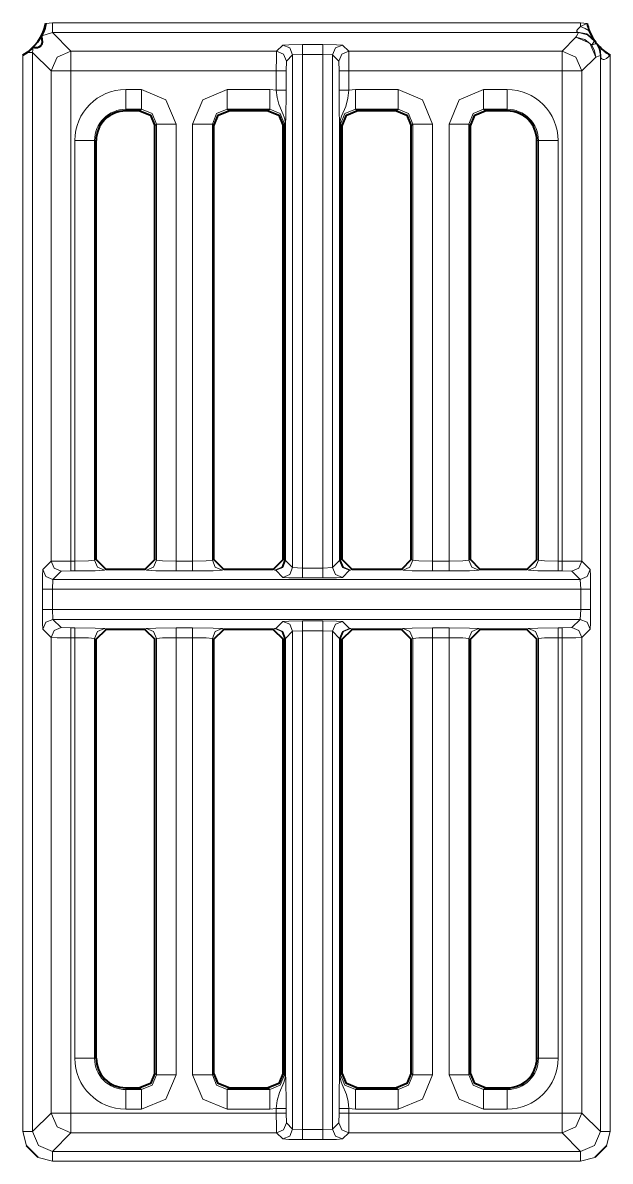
# Model space of a CAD drawing. Header units: millimetres. Extents: x 0 to 2941, y -405 to 1422.
# Drawn here: x 911.6 to 941.4, y 567.5 to 625.2 of the extents above; entities that cross this region are included whole.
import ezdxf

# ---------------------------------------------------------------- set-up
doc = ezdxf.new("R2010")
doc.units = ezdxf.units.MM
doc.layers.add('FINE', color=9, linetype='Continuous')
doc.layers.add('OUTLINE', color=7, linetype='Continuous')

msp = doc.modelspace()

# ---------------------------------------------------------------- linework, layer by layer
at = {"layer": 'FINE', "lineweight": 9}
for p, q in [((940.177, 625.142), (939.854, 625.178)), ((913.079, 624.678), (939.738, 624.678)), ((924.757, 624.049), (924.442, 623.734)), ((926.782, 624.075), (925.757, 624.075)), ((928.097, 623.734), (927.782, 624.049)), ((939.617, 624.44), (938.91, 623.734)), ((911.58, 623.533), (911.58, 568.953)), ((912.08, 623.678), (912.113, 623.933)), ((912.08, 623.678), (913.023, 622.734)), ((912.08, 568.953), (912.08, 623.678)), ((924.942, 623.234), (925.257, 623.549)), ((925.257, 623.549), (925.757, 623.575)), ((925.257, 597.558), (925.257, 623.549)), ((925.757, 623.575), (925.757, 597.532)), ((925.757, 623.575), (926.782, 623.575)), ((926.782, 623.575), (927.282, 623.549)), ((926.782, 597.532), (926.782, 623.575)), ((927.282, 623.549), (927.598, 623.234)), ((927.282, 623.549), (927.282, 597.558)), ((938.91, 623.734), (928.097, 623.734)), ((939.91, 622.734), (940.616, 623.441)), ((940.854, 623.521), (940.854, 568.953)), ((941.354, 568.953), (941.354, 623.533)), ((924.929, 622.734), (924.942, 623.234)), ((927.598, 623.234), (927.61, 622.734)), ((913.023, 622.734), (913.023, 597.873)), ((914.023, 622.734), (924.429, 622.734)), ((914.023, 597.886), (914.023, 622.734)), ((924.429, 622.734), (924.429, 621.758)), ((924.929, 621.758), (924.929, 622.734)), ((927.61, 622.734), (927.61, 621.758)), ((928.11, 622.734), (938.91, 622.734)), ((928.11, 621.758), (928.11, 622.734)), ((938.91, 622.734), (938.91, 597.886)), ((939.91, 597.873), (939.91, 622.734)), ((924.429, 621.758), (924.102, 621.788)), ((916.799, 620.708), (916.799, 620.79)), ((916.799, 620.79), (917.602, 620.79)), ((917.602, 620.79), (917.521, 620.708)), ((928.519, 620.708), (928.437, 620.79)), ((935.019, 620.708), (934.937, 620.79)), ((934.937, 620.79), (936.135, 620.79)), ((936.135, 620.79), (936.135, 620.708)), ((918.27, 619.959), (918.351, 620.041)), ((918.351, 620.041), (918.351, 597.923)), ((919.349, 597.886), (919.349, 620.041)), ((920.19, 620.041), (920.19, 597.886)), ((921.188, 620.041), (921.27, 619.959)), ((921.188, 597.923), (921.188, 620.041)), ((924.77, 619.959), (924.851, 620.041)), ((924.851, 620.041), (924.851, 597.923)), ((924.883, 620.041), (924.883, 597.915)), ((924.9, 597.915), (924.9, 620.041)), ((927.64, 620.041), (927.64, 597.915)), ((927.688, 620.041), (927.77, 619.959)), ((927.688, 597.923), (927.688, 620.041)), ((931.27, 619.959), (931.351, 620.041)), ((931.351, 620.041), (931.351, 597.923)), ((932.35, 597.886), (932.35, 620.041)), ((933.19, 620.041), (933.19, 597.886)), ((934.188, 620.041), (934.27, 619.959)), ((934.188, 597.923), (934.188, 620.041)), ((914.219, 619.209), (914.219, 597.886)), ((915.217, 619.209), (915.299, 619.209)), ((915.217, 597.923), (915.217, 619.209)), ((937.635, 619.209), (937.716, 619.209)), ((937.716, 619.209), (937.716, 597.923)), ((938.715, 597.886), (938.715, 619.209)), ((913.023, 597.873), (912.603, 597.453)), ((914.219, 597.886), (914.023, 597.886)), ((915.299, 597.964), (915.217, 597.923)), ((915.717, 597.423), (915.799, 597.464)), ((917.77, 597.464), (917.852, 597.423)), ((918.351, 597.923), (918.27, 597.964)), ((920.19, 597.886), (919.349, 597.886)), ((921.27, 597.964), (921.188, 597.923)), ((921.688, 597.423), (921.77, 597.464)), ((924.27, 597.464), (924.352, 597.423)), ((924.851, 597.923), (924.77, 597.964)), ((924.883, 597.915), (924.851, 597.923)), ((925.257, 597.558), (924.9, 597.915)), ((925.757, 597.532), (925.257, 597.558)), ((926.782, 597.532), (925.757, 597.532)), ((927.282, 597.558), (926.782, 597.532)), ((927.64, 597.915), (927.282, 597.558)), ((927.688, 597.923), (927.656, 597.915)), ((927.77, 597.964), (927.688, 597.923)), ((928.188, 597.423), (928.27, 597.464)), ((931.351, 597.923), (931.27, 597.964)), ((933.19, 597.886), (932.35, 597.886)), ((934.27, 597.964), (934.188, 597.923)), ((934.688, 597.423), (934.77, 597.464)), ((937.135, 597.464), (937.217, 597.423)), ((937.716, 597.923), (937.635, 597.964)), ((938.91, 597.886), (938.715, 597.886)), ((940.33, 597.453), (939.91, 597.873)), ((913.078, 596.453), (913.103, 596.953)), ((913.103, 596.953), (913.523, 597.373)), ((913.103, 596.953), (939.83, 596.953)), ((913.523, 597.373), (914.023, 597.386)), ((914.023, 597.386), (914.219, 597.386)), ((919.349, 597.386), (920.19, 597.386)), ((924.352, 597.423), (924.4, 597.415)), ((924.4, 597.415), (924.757, 597.058)), ((925.757, 597.032), (926.782, 597.032)), ((927.782, 597.058), (928.139, 597.415)), ((928.139, 597.415), (928.188, 597.423)), ((932.35, 597.386), (933.19, 597.386)), ((938.715, 597.386), (938.91, 597.386)), ((938.91, 597.386), (939.41, 597.373)), ((939.41, 597.373), (939.83, 596.953)), ((939.83, 596.953), (939.856, 596.453)), ((913.078, 595.428), (913.078, 596.453)), ((939.856, 596.453), (913.078, 596.453)), ((939.856, 596.453), (939.856, 595.428)), ((940.355, 595.428), (940.355, 596.453)), ((913.078, 595.428), (939.856, 595.428)), ((913.103, 594.928), (913.078, 595.428)), ((939.856, 595.428), (939.83, 594.928)), ((913.523, 594.508), (913.103, 594.928)), ((939.83, 594.928), (913.103, 594.928)), ((924.757, 594.823), (924.4, 594.466)), ((926.782, 594.848), (925.757, 594.848)), ((928.139, 594.466), (927.782, 594.823)), ((939.83, 594.928), (939.41, 594.508)), ((912.603, 594.428), (913.023, 594.008)), ((913.023, 594.008), (913.023, 569.897)), ((914.023, 594.495), (913.523, 594.508)), ((914.219, 594.495), (914.023, 594.495)), ((914.023, 569.897), (914.023, 593.995)), ((914.023, 593.995), (914.219, 593.995)), ((914.219, 593.995), (914.219, 572.672)), ((915.799, 594.417), (915.717, 594.458)), ((917.852, 594.458), (917.77, 594.417)), ((920.19, 594.495), (919.349, 594.495)), ((919.349, 571.84), (919.349, 593.995)), ((919.349, 593.995), (920.19, 593.995)), ((920.19, 593.995), (920.19, 571.84)), ((921.77, 594.417), (921.688, 594.458)), ((924.352, 594.458), (924.27, 594.417)), ((924.4, 594.466), (924.352, 594.458)), ((924.9, 593.966), (925.257, 594.323)), ((925.257, 594.323), (925.757, 594.349)), ((925.257, 569.082), (925.257, 594.323)), ((925.757, 594.349), (926.782, 594.349)), ((926.782, 569.056), (926.782, 594.349)), ((926.782, 594.349), (927.282, 594.323)), ((927.282, 594.323), (927.282, 569.082)), ((927.282, 594.323), (927.64, 593.966)), ((928.188, 594.458), (928.139, 594.466)), ((928.27, 594.417), (928.188, 594.458)), ((930.852, 594.458), (930.77, 594.417)), ((933.19, 594.495), (932.35, 594.495)), ((932.35, 571.84), (932.35, 593.995)), ((934.77, 594.417), (934.688, 594.458)), ((937.217, 594.458), (937.135, 594.417)), ((938.91, 594.495), (938.715, 594.495)), ((938.715, 593.995), (938.91, 593.995)), ((938.715, 572.672), (938.715, 593.995)), ((939.41, 594.508), (938.91, 594.495)), ((938.91, 593.995), (938.91, 569.897)), ((939.91, 594.008), (940.33, 594.428)), ((915.217, 572.672), (915.217, 593.958)), ((915.217, 593.958), (915.299, 593.917)), ((918.27, 593.917), (918.351, 593.958)), ((924.77, 593.917), (924.851, 593.958)), ((924.851, 593.958), (924.883, 593.966)), ((924.851, 593.958), (924.851, 571.84)), ((924.883, 593.966), (924.883, 571.84)), ((924.9, 571.84), (924.9, 593.966)), ((927.64, 593.966), (927.64, 571.84)), ((927.656, 571.84), (927.656, 593.966)), ((927.656, 593.966), (927.688, 593.958)), ((927.688, 593.958), (927.77, 593.917)), ((927.688, 571.84), (927.688, 593.958)), ((931.27, 593.917), (931.351, 593.958)), ((931.351, 593.958), (931.351, 571.84)), ((934.188, 571.84), (934.188, 593.958)), ((934.188, 593.958), (934.27, 593.917)), ((937.635, 593.917), (937.716, 593.958)), ((915.299, 572.672), (915.217, 572.672)), ((921.27, 571.922), (921.188, 571.84)), ((924.851, 571.84), (924.77, 571.922)), ((927.77, 571.922), (927.688, 571.84)), ((931.351, 571.84), (931.27, 571.922)), ((934.27, 571.922), (934.188, 571.84)), ((916.799, 571.091), (916.799, 571.172)), ((917.602, 571.091), (916.799, 571.091)), ((917.521, 571.172), (917.602, 571.091)), ((928.437, 571.091), (928.519, 571.172)), ((930.602, 571.091), (928.437, 571.091)), ((930.521, 571.172), (930.602, 571.091)), ((934.937, 571.091), (935.019, 571.172)), ((936.135, 571.091), (934.937, 571.091)), ((936.135, 571.172), (936.135, 571.091)), ((913.023, 569.897), (912.08, 568.953)), ((924.429, 569.897), (914.023, 569.897)), ((924.429, 570.123), (924.429, 569.897)), ((924.929, 569.897), (924.929, 570.123)), ((924.942, 569.397), (924.929, 569.897)), ((928.11, 570.123), (928.437, 570.093)), ((928.11, 569.897), (928.11, 570.123)), ((938.91, 569.897), (928.11, 569.897)), ((928.437, 570.093), (930.602, 570.093)), ((925.257, 569.082), (924.942, 569.397)), ((927.598, 569.397), (927.282, 569.082)), ((911.58, 568.953), (911.768, 568.226)), ((926.782, 569.056), (925.757, 569.056)), ((927.282, 569.082), (926.782, 569.056)), ((927.782, 568.582), (928.097, 568.897)), ((928.097, 568.897), (938.91, 568.897)), ((941.165, 568.226), (941.354, 568.953)), ((925.757, 568.556), (926.782, 568.556)), ((912.352, 567.641), (913.079, 567.454)), ((913.079, 567.454), (939.854, 567.454)), ((939.854, 567.454), (940.581, 567.641))]:
    msp.add_line(p, q, dxfattribs=at)
for points in [[(912.54, 624.52), (913.079, 624.678), (913.079, 624.829), (913.079, 625.178)], [(939.854, 625.178), (913.079, 625.178), (912.756, 625.142)], [(939.854, 624.982), (939.854, 625.078), (939.854, 625.178)], [(924.442, 623.734), (914.023, 623.734), (913.079, 624.678)], [(939.738, 624.678), (939.644, 624.494), (939.617, 624.44)], [(939.854, 624.982), (939.744, 624.892), (939.695, 624.838), (939.663, 624.784), (939.66, 624.775), (939.661, 624.74), (939.682, 624.713), (939.689, 624.709)], [(939.689, 624.709), (939.702, 624.702), (939.732, 624.683), (939.738, 624.678)], [(939.689, 624.709), (940.168, 624.624), (940.525, 624.321)], [(939.738, 624.678), (940.2, 624.564), (940.557, 624.251)], [(940.177, 625.142), (940.17, 625.139), (939.854, 624.982)], [(939.854, 624.982), (940.081, 624.883), (940.293, 624.767)], [(925.757, 624.075), (925.059, 624.067), (924.757, 624.049)], [(925.257, 623.549), (925.11, 623.903), (924.757, 624.049)], [(925.757, 623.575), (925.757, 623.924), (925.757, 624.075)], [(926.782, 624.075), (926.782, 623.924), (926.782, 623.575)], [(927.782, 624.049), (927.48, 624.067), (926.782, 624.075)], [(927.782, 624.049), (927.429, 623.903), (927.282, 623.549)], [(940.417, 624.041), (940.064, 624.335), (939.617, 624.44)], [(939.617, 624.44), (940.324, 624.148), (940.616, 623.441)], [(940.417, 624.041), (940.529, 624.21), (940.557, 624.251)], [(940.711, 624.073), (940.685, 624.099), (940.64, 624.139), (940.591, 624.117), (940.417, 624.041)], [(940.417, 624.041), (940.565, 623.757), (940.616, 623.441)], [(940.557, 624.251), (940.534, 624.304), (940.525, 624.321)], [(940.64, 624.139), (940.799, 623.848), (940.854, 623.521)], [(940.711, 624.073), (940.864, 623.774), (940.885, 623.426)], [(912.08, 623.678), (912.001, 623.678), (911.802, 623.678)], [(914.023, 623.734), (913.316, 623.441), (913.023, 622.734)], [(914.023, 622.734), (914.023, 623.432), (914.023, 623.734)], [(924.442, 623.734), (924.433, 623.432), (924.429, 622.734)], [(924.942, 623.234), (924.795, 623.587), (924.442, 623.734)], [(928.097, 623.734), (927.744, 623.587), (927.598, 623.234)], [(928.11, 622.734), (928.106, 623.432), (928.097, 623.734)], [(939.91, 622.734), (939.617, 623.441), (938.91, 623.734)], [(938.91, 622.734), (938.91, 623.432), (938.91, 623.734)], [(940.616, 623.441), (940.813, 623.508), (940.854, 623.521)], [(940.854, 623.521), (940.858, 623.513), (940.868, 623.481), (940.885, 623.426)], [(940.885, 623.426), (940.911, 623.367), (940.947, 623.327), (940.997, 623.308), (941.04, 623.31), (941.126, 623.343), (941.159, 623.362), (941.299, 623.477), (941.345, 623.524), (941.354, 623.533)], [(914.023, 622.734), (913.325, 622.734), (913.023, 622.734)], [(924.929, 622.734), (924.778, 622.734), (924.429, 622.734)], [(928.11, 622.734), (927.761, 622.734), (927.61, 622.734)], [(939.91, 622.734), (939.608, 622.734), (938.91, 622.734)], [(916.799, 620.79), (916.799, 621.1), (916.799, 621.788)], [(917.602, 620.79), (917.602, 621.1), (917.602, 621.788)], [(919.349, 620.041), (918.838, 621.277), (917.602, 621.788)], [(924.102, 621.788), (921.937, 621.788), (920.701, 621.277), (920.19, 620.041)], [(921.937, 620.79), (921.937, 621.1), (921.937, 621.788)], [(924.102, 620.79), (924.102, 621.1), (924.102, 621.788)], [(924.929, 621.758), (924.778, 621.758), (924.429, 621.758)], [(924.429, 621.758), (924.472, 621.394), (924.55, 621.051), (924.775, 620.533), (924.826, 620.396), (924.855, 620.289), (924.878, 620.144), (924.883, 620.073), (924.883, 620.041)], [(924.9, 620.041), (924.9, 620.053), (924.9, 620.08), (924.901, 620.14), (924.903, 620.189), (924.905, 620.263), (924.92, 620.757), (924.926, 621.228), (924.929, 621.758)], [(928.11, 621.758), (927.761, 621.758), (927.61, 621.758)], [(927.61, 621.758), (927.613, 621.166), (927.623, 620.618), (927.636, 620.21), (927.639, 620.102), (927.639, 620.068), (927.64, 620.041)], [(927.656, 620.041), (927.678, 620.041), (927.688, 620.041), (927.906, 620.572), (928.437, 620.79), (928.437, 621.1), (928.437, 621.788)], [(927.656, 597.915), (927.656, 620.041), (927.658, 620.111), (927.667, 620.198), (927.727, 620.437), (927.949, 620.937), (928.06, 621.351), (928.11, 621.758)], [(930.602, 621.788), (928.437, 621.788), (928.11, 621.758)], [(930.602, 620.79), (930.602, 621.1), (930.602, 621.788)], [(932.35, 620.041), (931.838, 621.277), (930.602, 621.788)], [(936.135, 621.788), (934.937, 621.788), (933.701, 621.277), (933.19, 620.041)], [(934.937, 621.788), (934.937, 621.1), (934.937, 620.79)], [(936.135, 620.79), (936.135, 621.1), (936.135, 621.788)], [(917.602, 620.79), (918.133, 620.572), (918.351, 620.041)], [(921.188, 620.041), (921.406, 620.572), (921.937, 620.79)], [(922.019, 620.708), (921.937, 620.79), (924.102, 620.79), (924.021, 620.708)], [(924.102, 620.79), (924.633, 620.572), (924.851, 620.041)], [(928.437, 620.79), (930.602, 620.79), (930.521, 620.708)], [(930.602, 620.79), (931.133, 620.572), (931.351, 620.041)], [(934.188, 620.041), (934.406, 620.572), (934.937, 620.79)], [(918.351, 620.041), (918.661, 620.041), (919.349, 620.041)], [(920.19, 620.041), (920.878, 620.041), (921.188, 620.041)], [(924.851, 620.041), (924.862, 620.041), (924.883, 620.041)], [(924.9, 620.041), (924.895, 620.041), (924.883, 620.041)], [(927.656, 620.041), (927.645, 620.041), (927.64, 620.041)], [(931.351, 620.041), (931.661, 620.041), (932.35, 620.041)], [(933.19, 620.041), (933.878, 620.041), (934.188, 620.041)], [(914.219, 619.209), (914.907, 619.209), (915.217, 619.209)], [(937.716, 619.209), (938.026, 619.209), (938.715, 619.209)], [(912.603, 597.453), (912.585, 597.151), (912.578, 596.453)], [(912.603, 597.453), (912.75, 597.1), (913.103, 596.953)], [(914.023, 597.886), (913.325, 597.882), (913.023, 597.873)], [(913.023, 597.873), (913.17, 597.52), (913.523, 597.373)], [(914.023, 597.886), (914.023, 597.537), (914.023, 597.386)], [(915.217, 597.923), (914.907, 597.897), (914.219, 597.886)], [(914.219, 597.886), (914.219, 597.537), (914.219, 597.386)], [(915.217, 597.923), (915.364, 597.57), (915.717, 597.423)], [(917.852, 597.423), (918.205, 597.57), (918.351, 597.923)], [(919.349, 597.886), (918.661, 597.897), (918.351, 597.923)], [(919.349, 597.386), (919.349, 597.537), (919.349, 597.886)], [(921.188, 597.923), (920.878, 597.897), (920.19, 597.886)], [(920.19, 597.386), (920.19, 597.537), (920.19, 597.886)], [(921.688, 597.423), (921.335, 597.57), (921.188, 597.923)], [(924.352, 597.423), (924.704, 597.57), (924.851, 597.923)], [(924.4, 597.415), (924.74, 597.563), (924.883, 597.915)], [(924.4, 597.415), (924.753, 597.562), (924.9, 597.915)], [(924.757, 597.058), (925.11, 597.204), (925.257, 597.558)], [(924.9, 597.915), (924.895, 597.915), (924.883, 597.915)], [(925.757, 597.032), (925.757, 597.183), (925.757, 597.532)], [(926.782, 597.532), (926.782, 597.183), (926.782, 597.032)], [(927.282, 597.558), (927.429, 597.204), (927.782, 597.058)], [(927.64, 597.915), (927.786, 597.562), (928.139, 597.415)], [(927.656, 597.915), (927.645, 597.915), (927.64, 597.915)], [(927.656, 597.915), (927.799, 597.563), (928.139, 597.415)], [(927.688, 597.923), (927.835, 597.57), (928.188, 597.423)], [(930.77, 597.464), (930.852, 597.423), (931.317, 597.397), (932.35, 597.386)], [(930.852, 597.423), (931.205, 597.57), (931.351, 597.923)], [(932.35, 597.886), (931.661, 597.897), (931.351, 597.923)], [(932.35, 597.386), (932.35, 597.537), (932.35, 597.886)], [(934.188, 597.923), (933.878, 597.897), (933.19, 597.886)], [(933.19, 597.386), (933.19, 597.537), (933.19, 597.886)], [(934.688, 597.423), (934.335, 597.57), (934.188, 597.923)], [(937.217, 597.423), (937.569, 597.57), (937.716, 597.923)], [(938.715, 597.886), (938.026, 597.897), (937.716, 597.923)], [(938.715, 597.386), (938.715, 597.537), (938.715, 597.886)], [(938.91, 597.886), (938.91, 597.537), (938.91, 597.386)], [(939.91, 597.873), (939.608, 597.882), (938.91, 597.886)], [(939.91, 597.873), (939.763, 597.52), (939.41, 597.373)], [(940.33, 597.453), (940.183, 597.1), (939.83, 596.953)], [(940.355, 596.453), (940.348, 597.151), (940.33, 597.453)], [(914.219, 597.386), (915.251, 597.397), (915.717, 597.423)], [(917.852, 597.423), (918.317, 597.397), (919.349, 597.386)], [(920.19, 597.386), (921.222, 597.397), (921.688, 597.423)], [(924.757, 597.058), (925.059, 597.04), (925.757, 597.032)], [(926.782, 597.032), (927.48, 597.04), (927.782, 597.058)], [(933.19, 597.386), (934.222, 597.397), (934.688, 597.423)], [(937.217, 597.423), (937.682, 597.397), (938.715, 597.386)], [(912.578, 596.453), (912.729, 596.453), (913.078, 596.453)], [(912.578, 596.453), (912.578, 595.428), (912.585, 594.73), (912.603, 594.428)], [(940.355, 596.453), (940.204, 596.453), (939.856, 596.453)], [(912.578, 595.428), (912.729, 595.428), (913.078, 595.428)], [(940.355, 595.428), (940.204, 595.428), (939.856, 595.428)], [(940.33, 594.428), (940.348, 594.73), (940.355, 595.428)], [(912.603, 594.428), (912.75, 594.781), (913.103, 594.928)], [(925.757, 594.848), (925.059, 594.841), (924.757, 594.823)], [(925.257, 594.323), (925.11, 594.677), (924.757, 594.823)], [(925.757, 594.349), (925.757, 594.698), (925.757, 594.848)], [(926.782, 594.349), (926.782, 594.698), (926.782, 594.848)], [(927.782, 594.823), (927.48, 594.841), (926.782, 594.848)], [(927.282, 594.323), (927.429, 594.677), (927.782, 594.823)], [(940.33, 594.428), (940.183, 594.781), (939.83, 594.928)], [(913.023, 594.008), (913.17, 594.361), (913.523, 594.508)], [(913.023, 594.008), (913.325, 593.999), (914.023, 593.995)], [(914.023, 593.995), (914.023, 594.344), (914.023, 594.495)], [(914.219, 593.995), (914.219, 594.344), (914.219, 594.495)], [(915.717, 594.458), (915.251, 594.484), (914.219, 594.495)], [(914.219, 593.995), (914.907, 593.984), (915.217, 593.958)], [(915.217, 593.958), (915.364, 594.311), (915.717, 594.458)], [(919.349, 594.495), (918.317, 594.484), (917.852, 594.458)], [(918.351, 593.958), (918.205, 594.311), (917.852, 594.458)], [(918.351, 593.958), (918.661, 593.984), (919.349, 593.995)], [(919.349, 594.495), (919.349, 594.344), (919.349, 593.995)], [(920.19, 594.495), (920.19, 594.344), (920.19, 593.995)], [(921.688, 594.458), (921.222, 594.484), (920.19, 594.495)], [(920.19, 593.995), (920.878, 593.984), (921.188, 593.958)], [(921.688, 594.458), (921.335, 594.311), (921.188, 593.958)], [(924.851, 593.958), (924.704, 594.311), (924.352, 594.458)], [(924.883, 593.966), (924.74, 594.318), (924.4, 594.466)], [(924.9, 593.966), (924.753, 594.319), (924.4, 594.466)], [(925.757, 594.349), (925.757, 569.056), (925.257, 569.082)], [(927.64, 593.966), (927.786, 594.319), (928.139, 594.466)], [(927.656, 593.966), (927.799, 594.318), (928.139, 594.466)], [(927.688, 593.958), (927.835, 594.311), (928.188, 594.458)], [(932.35, 594.495), (931.317, 594.484), (930.852, 594.458)], [(931.351, 593.958), (931.205, 594.311), (930.852, 594.458)], [(931.351, 593.958), (931.661, 593.984), (932.35, 593.995)], [(932.35, 593.995), (932.35, 594.344), (932.35, 594.495)], [(932.35, 593.995), (933.19, 593.995), (933.19, 571.84), (933.701, 570.604), (934.937, 570.093)], [(933.19, 593.995), (933.19, 594.344), (933.19, 594.495)], [(934.688, 594.458), (934.222, 594.484), (933.19, 594.495)], [(933.19, 593.995), (933.878, 593.984), (934.188, 593.958)], [(934.188, 593.958), (934.335, 594.311), (934.688, 594.458)], [(938.715, 594.495), (937.682, 594.484), (937.217, 594.458)], [(937.716, 593.958), (937.569, 594.311), (937.217, 594.458)], [(937.716, 593.958), (938.026, 593.984), (938.715, 593.995)], [(938.715, 593.995), (938.715, 594.344), (938.715, 594.495)], [(938.91, 593.995), (938.91, 594.344), (938.91, 594.495)], [(938.91, 593.995), (939.608, 593.999), (939.91, 594.008)], [(939.91, 594.008), (939.763, 594.361), (939.41, 594.508)], [(940.854, 568.953), (939.91, 569.897), (939.91, 594.008)], [(918.351, 593.958), (918.351, 571.84), (918.27, 571.922)], [(921.188, 571.84), (921.188, 593.958), (921.27, 593.917)], [(924.883, 593.966), (924.895, 593.966), (924.9, 593.966)], [(927.64, 593.966), (927.645, 593.966), (927.656, 593.966)], [(937.716, 593.958), (937.716, 572.672), (937.635, 572.672)], [(914.219, 572.672), (914.907, 572.672), (915.217, 572.672)], [(937.716, 572.672), (938.026, 572.672), (938.715, 572.672)], [(916.799, 570.093), (917.602, 570.093), (918.838, 570.604), (919.349, 571.84)], [(918.351, 571.84), (918.133, 571.309), (917.602, 571.091)], [(918.351, 571.84), (918.661, 571.84), (919.349, 571.84)], [(920.19, 571.84), (920.878, 571.84), (921.188, 571.84)], [(920.19, 571.84), (920.701, 570.604), (921.937, 570.093)], [(921.937, 571.091), (921.406, 571.309), (921.188, 571.84)], [(924.851, 571.84), (924.633, 571.309), (924.102, 571.091)], [(924.883, 571.84), (924.881, 571.769), (924.872, 571.683), (924.812, 571.443), (924.59, 570.944), (924.479, 570.53), (924.429, 570.123)], [(924.851, 571.84), (924.862, 571.84), (924.883, 571.84)], [(924.883, 571.84), (924.895, 571.84), (924.9, 571.84)], [(924.929, 570.123), (924.926, 570.715), (924.917, 571.263), (924.904, 571.671), (924.9, 571.779), (924.9, 571.813), (924.9, 571.84)], [(927.64, 571.84), (927.64, 571.827), (927.639, 571.8), (927.638, 571.741), (927.637, 571.692), (927.634, 571.617), (927.62, 571.124), (927.613, 570.653), (927.61, 570.123)], [(927.656, 571.84), (927.645, 571.84), (927.64, 571.84)], [(927.656, 571.84), (927.678, 571.84), (927.688, 571.84)], [(928.11, 570.123), (928.067, 570.487), (927.989, 570.83), (927.765, 571.348), (927.713, 571.484), (927.684, 571.591), (927.661, 571.737), (927.657, 571.807), (927.656, 571.84)], [(928.437, 570.093), (928.437, 570.781), (928.437, 571.091), (927.906, 571.309), (927.688, 571.84)], [(931.351, 571.84), (931.133, 571.309), (930.602, 571.091)], [(930.602, 570.093), (931.838, 570.604), (932.35, 571.84)], [(931.351, 571.84), (931.661, 571.84), (932.35, 571.84)], [(933.19, 571.84), (933.878, 571.84), (934.188, 571.84)], [(934.937, 571.091), (934.406, 571.309), (934.188, 571.84)], [(916.799, 570.093), (916.799, 570.781), (916.799, 571.091)], [(917.602, 570.093), (917.602, 570.781), (917.602, 571.091)], [(924.021, 571.172), (924.102, 571.091), (921.937, 571.091), (922.019, 571.172)], [(921.937, 570.093), (921.937, 570.781), (921.937, 571.091)], [(924.102, 570.093), (924.102, 570.781), (924.102, 571.091)], [(930.602, 570.093), (930.602, 570.781), (930.602, 571.091)], [(934.937, 570.093), (934.937, 570.781), (934.937, 571.091)], [(936.135, 571.091), (936.135, 570.781), (936.135, 570.093)], [(914.023, 569.897), (913.325, 569.897), (913.023, 569.897)], [(913.023, 569.897), (913.316, 569.19), (914.023, 568.897)], [(914.023, 568.897), (914.023, 569.199), (914.023, 569.897)], [(921.937, 570.093), (924.102, 570.093), (924.429, 570.123)], [(924.429, 570.123), (924.778, 570.123), (924.929, 570.123)], [(924.429, 569.897), (924.778, 569.897), (924.929, 569.897)], [(924.429, 569.897), (924.433, 569.199), (924.442, 568.897)], [(927.61, 570.123), (927.61, 569.897), (927.598, 569.397)], [(928.11, 570.123), (927.761, 570.123), (927.61, 570.123)], [(928.11, 569.897), (927.761, 569.897), (927.61, 569.897)], [(928.097, 568.897), (928.106, 569.199), (928.11, 569.897)], [(939.91, 569.897), (939.608, 569.897), (938.91, 569.897)], [(938.91, 568.897), (939.617, 569.19), (939.91, 569.897)], [(938.91, 568.897), (938.91, 569.199), (938.91, 569.897)], [(924.442, 568.897), (924.795, 569.044), (924.942, 569.397)], [(928.097, 568.897), (927.744, 569.044), (927.598, 569.397)], [(912.08, 568.953), (911.929, 568.953), (911.58, 568.953)], [(913.079, 567.953), (912.372, 568.246), (912.08, 568.953)], [(938.91, 568.897), (939.854, 567.953), (913.079, 567.953), (914.023, 568.897)], [(914.023, 568.897), (924.442, 568.897), (924.757, 568.582)], [(924.757, 568.582), (925.11, 568.728), (925.257, 569.082)], [(924.757, 568.582), (925.059, 568.564), (925.757, 568.556)], [(925.757, 568.556), (925.757, 568.707), (925.757, 569.056)], [(926.782, 568.556), (926.782, 568.707), (926.782, 569.056)], [(926.782, 568.556), (927.48, 568.564), (927.782, 568.582)], [(927.782, 568.582), (927.429, 568.728), (927.282, 569.082)], [(940.854, 568.953), (940.561, 568.246), (939.854, 567.953)], [(941.354, 568.953), (941.005, 568.953), (940.854, 568.953)], [(913.079, 567.454), (913.079, 567.803), (913.079, 567.953)], [(939.854, 567.454), (939.854, 567.803), (939.854, 567.953)]]:
    msp.add_lwpolyline(points, dxfattribs=at)
for points in [[(917.602, 621.788), (916.799, 621.788, 0.414204), (914.219, 619.209)], [(938.715, 619.209, 0.414233), (936.135, 621.788)], [(916.799, 620.79, 0.414214), (915.217, 619.209)], [(937.716, 619.209, 0.41423), (936.135, 620.79)], [(914.219, 572.672, 0.414204), (916.799, 570.092)], [(915.217, 572.672, 0.414214), (916.799, 571.091)], [(934.937, 570.093), (936.135, 570.093, 0.414214), (938.715, 572.672)], [(936.135, 571.091, 0.414198), (937.716, 572.672)]]:
    msp.add_lwpolyline(points, format="xyb", dxfattribs=at)
at = {"layer": 'OUTLINE', "lineweight": 40}
for p, q in [((911.802, 623.678), (911.58, 623.533)), ((917.521, 620.708), (916.799, 620.708)), ((924.021, 620.708), (922.019, 620.708)), ((930.521, 620.708), (928.519, 620.708)), ((936.135, 620.708), (935.019, 620.708)), ((918.27, 597.964), (918.27, 619.959)), ((921.27, 597.964), (921.27, 619.959)), ((924.77, 597.964), (924.77, 619.959)), ((927.77, 597.964), (927.77, 619.959)), ((931.27, 597.964), (931.27, 619.959)), ((934.27, 597.964), (934.27, 619.959)), ((915.299, 597.964), (915.299, 619.209)), ((937.635, 597.964), (937.635, 619.209)), ((915.799, 597.464), (915.299, 597.964)), ((917.77, 597.464), (915.799, 597.464)), ((918.27, 597.964), (917.77, 597.464)), ((921.77, 597.464), (921.27, 597.964)), ((924.27, 597.464), (921.77, 597.464)), ((924.77, 597.964), (924.27, 597.464)), ((928.27, 597.464), (927.77, 597.964)), ((930.77, 597.464), (928.27, 597.464)), ((931.27, 597.964), (930.77, 597.464)), ((937.635, 597.964), (937.135, 597.464)), ((917.77, 594.417), (915.799, 594.417)), ((917.77, 594.417), (918.27, 593.917)), ((921.27, 593.917), (921.77, 594.417)), ((924.27, 594.417), (921.77, 594.417)), ((924.27, 594.417), (924.77, 593.917)), ((927.77, 593.917), (928.27, 594.417)), ((930.77, 594.417), (928.27, 594.417)), ((930.77, 594.417), (931.27, 593.917)), ((934.27, 593.917), (934.77, 594.417)), ((937.135, 594.417), (934.77, 594.417)), ((937.135, 594.417), (937.635, 593.917)), ((918.27, 571.922), (918.27, 593.917)), ((921.27, 571.922), (921.27, 593.917)), ((924.77, 571.922), (924.77, 593.917)), ((927.77, 571.922), (927.77, 593.917)), ((931.27, 571.922), (931.27, 593.917)), ((934.27, 571.922), (934.27, 593.917)), ((937.635, 572.672), (937.635, 593.917)), ((916.799, 571.172), (917.521, 571.172)), ((922.019, 571.172), (924.021, 571.172)), ((928.519, 571.172), (930.521, 571.172)), ((935.019, 571.172), (936.135, 571.172)), ((912.352, 567.641), (911.768, 568.226)), ((941.165, 568.226), (940.581, 567.641))]:
    msp.add_line(p, q, dxfattribs=at)
for points in [[(911.58, 623.533, 0.207927), (912.756, 625.142)], [(940.177, 625.142, 0.039256), (940.293, 624.767, 0.050443), (940.525, 624.321, 0.030325), (940.711, 624.073, 0.084486), (941.353, 623.533)], [(916.799, 620.709, 0.41423), (915.299, 619.209)], [(937.635, 619.209, 0.414214), (936.135, 620.709)], [(915.299, 572.672, 0.414197), (916.799, 571.172)], [(936.135, 571.172, 0.414214), (937.635, 572.672)]]:
    msp.add_lwpolyline(points, format="xyb", dxfattribs=at)
for points in [[(912.756, 625.142), (912.69, 624.901), (912.624, 624.717), (912.568, 624.585), (912.546, 624.536), (912.54, 624.52)], [(912.113, 623.933), (912.178, 623.925), (912.324, 623.931), (912.418, 623.96), (912.495, 624.015), (912.507, 624.028), (912.512, 624.035), (912.514, 624.038), (912.516, 624.04), (912.518, 624.043), (912.52, 624.045), (912.522, 624.048), (912.528, 624.056), (912.539, 624.076), (912.558, 624.118), (912.579, 624.217), (912.553, 624.471), (912.54, 624.52)], [(912.113, 623.933), (912.097, 623.921), (912.046, 623.875), (911.912, 623.761), (911.802, 623.678)], [(917.521, 620.708), (918.05, 620.489), (918.27, 619.959)], [(921.27, 619.959), (921.489, 620.489), (922.019, 620.708)], [(924.021, 620.708), (924.55, 620.489), (924.77, 619.959)], [(927.77, 619.959), (927.989, 620.489), (928.519, 620.708)], [(930.521, 620.708), (931.05, 620.489), (931.27, 619.959)], [(934.27, 619.959), (934.489, 620.489), (935.019, 620.708)], [(937.135, 597.464), (934.77, 597.464), (934.27, 597.964)], [(915.299, 572.672), (915.299, 593.917), (915.799, 594.417)], [(918.27, 571.922), (918.05, 571.392), (917.521, 571.172)], [(922.019, 571.172), (921.489, 571.392), (921.27, 571.922)], [(924.77, 571.922), (924.55, 571.392), (924.021, 571.172)], [(928.519, 571.172), (927.989, 571.392), (927.77, 571.922)], [(931.27, 571.922), (931.05, 571.392), (930.521, 571.172)], [(935.019, 571.172), (934.489, 571.392), (934.27, 571.922)]]:
    msp.add_lwpolyline(points, dxfattribs=at)

doc.saveas('drawing.dxf')
